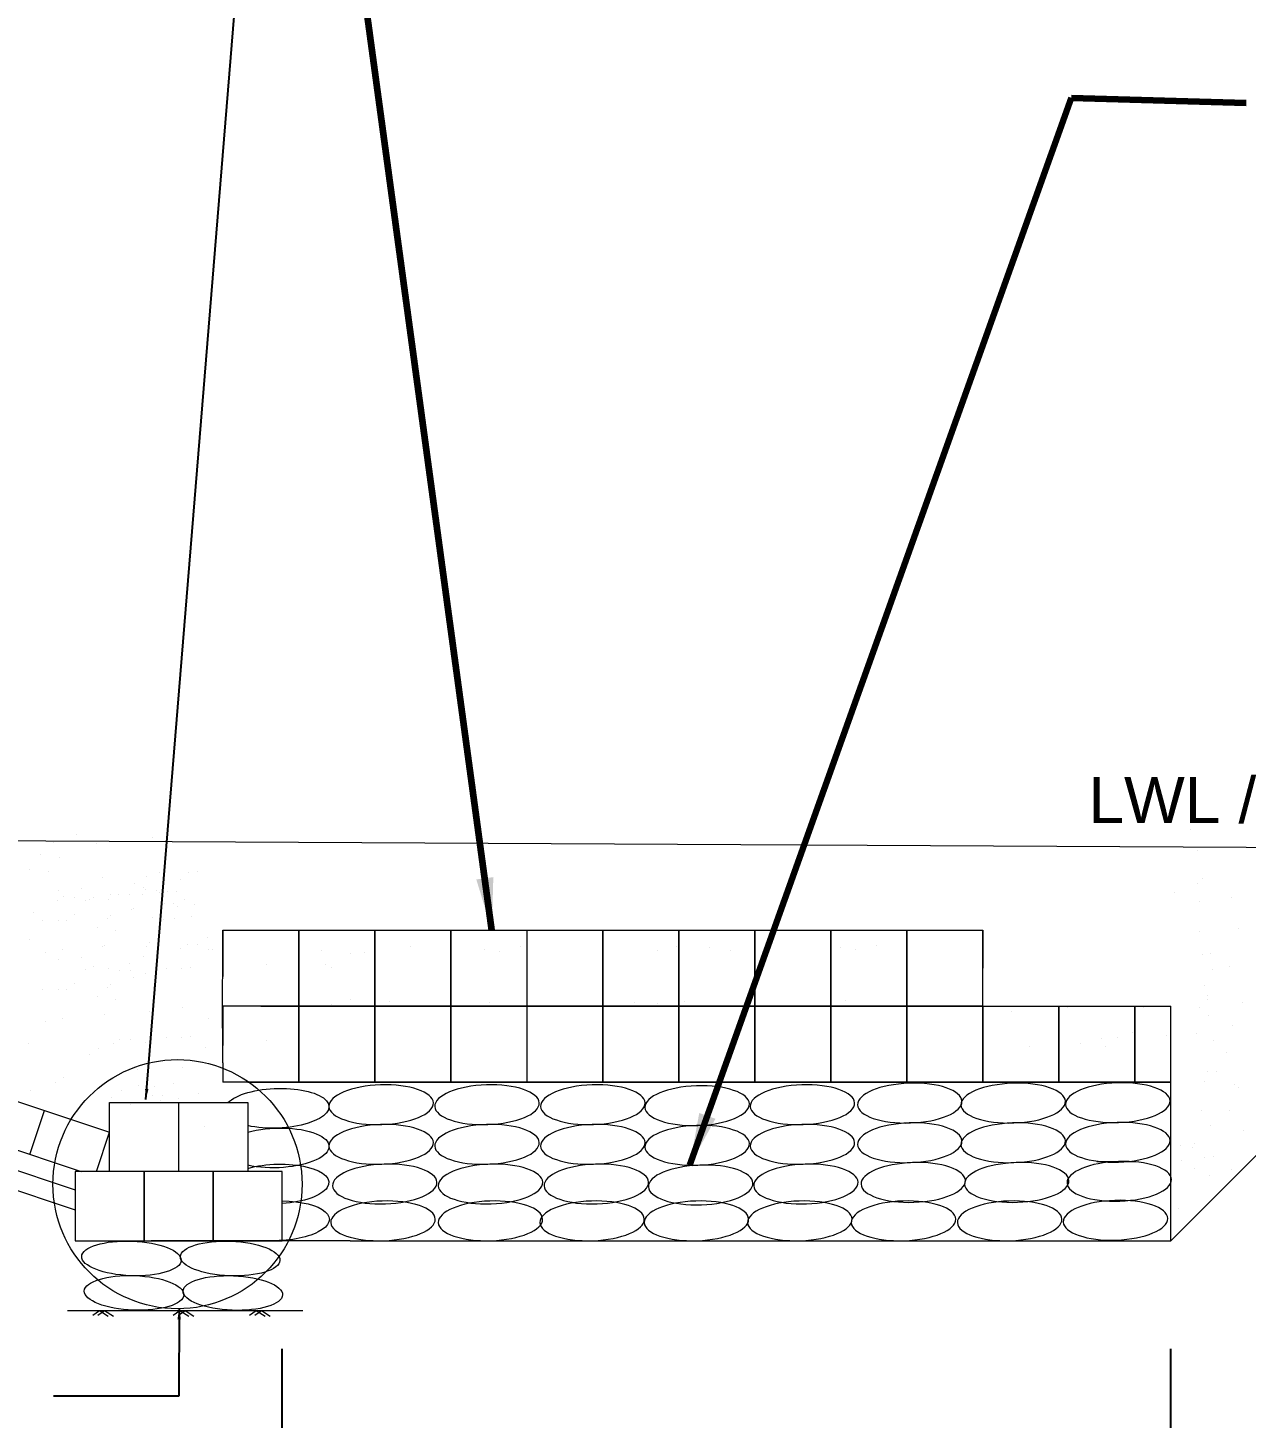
# Model space of a CAD drawing. Header units: inches. Extents: x 15 to 141071, y -30183 to 14738.
# Drawn here: x 70390.48 to 70411.44, y -9412.64 to -9388.72 of the extents above; entities that cross this region are included whole.
import ezdxf

# ---------------------------------------------------------------- set-up
doc = ezdxf.new("R2010")
doc.units = ezdxf.units.IN
doc.header["$MEASUREMENT"] = 0
doc.header["$PDMODE"] = 3
doc.layers.add('LINE', color=7, linetype='Continuous')
doc.styles.add('Arial-200', font='arial.ttf')
doc.styles.get("Standard").update_dxf_attribs({"font": 'arial.ttf'})
doc.dimstyles.get("Standard").update_dxf_attribs({"dimtxt": 0.18, "dimasz": 0.18, "dimexe": 0.18, "dimexo": 0.0625, "dimgap": 0.09, "dimtad": 0, "dimtih": 1, "dimtoh": 1, "dimdec": 4, "dimzin": 0, "dimdsep": 46, "dimtxsty": 'Standard', "dimcen": 0.09, "dimadec": 0, "dimazin": 0, "dimtfac": 1, "dimtdec": 4, "dimtofl": 0, "dimtmove": 0, "dimatfit": 3, "dimfxl": 1, "dimtolj": 1, "dimtzin": 0, "dimarcsym": 0})

# ---------------------------------------------------------------- blocks, each defined once
blk = doc.blocks.new('*D76')
at = {"layer": 'Defpoints', "color": 0, "ltscale": 0.5, "transparency": 16777216}
for p in [(70410.137, -9413.442), (70394.854, -9414.994), (70410.137, -9414.994)]:
    blk.add_point(p, dxfattribs=at)
at = {"layer": 'LINE', "color": 7, "ltscale": 0.5, "transparency": 16777216}
for p, q in [((70394.854, -9413.994), (70394.854, -9411.442)), ((70410.137, -9413.994), (70410.137, -9411.442)), ((70395.754, -9413.442), (70400.636, -9413.442)), ((70409.237, -9413.442), (70404.355, -9413.442))]:
    blk.add_line(p, q, dxfattribs=at)
for points in [[(70395.754, -9413.292), (70395.754, -9413.592), (70394.854, -9413.442)], [(70409.237, -9413.292), (70409.237, -9413.592), (70410.137, -9413.442)]]:
    blk.add_solid(points, dxfattribs=at)
at = {"layer": 'LINE', "color": 7, "lineweight": 20, "ltscale": 0.5, "transparency": 16777216, "insert": (70402.496, -9413.442), "char_height": 1.2, "attachment_point": 5}
blk.add_mtext('\\A1;77 m ', dxfattribs=at)

msp = doc.modelspace()

# ---------------------------------------------------------------- linework, layer by layer
at = {"linetype": 'ByBlock', "lineweight": 20, "ltscale": 0.5}
for p, q in [((70393.826555, -9405.925585), (70393.829045, -9404.240607)), ((70393.826555, -9405.925585), (70393.829045, -9404.240607)), ((70393.828607, -9406.521973), (70393.830046, -9405.548026)), ((70393.828607, -9406.521973), (70393.830046, -9405.548026)), ((70410.137279, -9406.855446), (70410.137279, -9405.548027)), ((70410.137279, -9406.855446), (70410.137279, -9405.548027)), ((70410.137279, -9409.583256), (70410.137279, -9406.33798)), ((70410.137279, -9409.583256), (70410.137279, -9406.33798)), ((70396.021543, -9409.583256), (70396.88532, -9409.583256)), ((70396.021543, -9409.583256), (70396.88532, -9409.583256)), ((70391.158912, -9410.781563), (70395.206717, -9410.781563))]:
    msp.add_line(p, q, dxfattribs=at)
at = {"color": 0, "linetype": 'Continuous', "lineweight": 20, "ltscale": 0.5}
for p, q in [((70393.829045, -9404.240607), (70405.595818, -9404.240607)), ((70393.829045, -9404.240607), (70406.903238, -9404.240607)), ((70393.828607, -9406.521973), (70393.828607, -9406.855445)), ((70394.259795, -9406.855445), (70393.828607, -9406.855445)), ((70410.137279, -9406.855449), (70394.259795, -9406.855445)), ((70410.137279, -9406.855449), (70394.259795, -9406.855445)), ((70390.511888, -9408.101057), (70390.76442, -9407.343938)), ((70390.511888, -9408.101057), (70390.76442, -9407.343938)), ((70391.657667, -9408.395256), (70391.883795, -9407.717298)), ((70391.657667, -9408.395256), (70391.883795, -9407.717298))]:
    msp.add_line(p, q, dxfattribs=at)
at = {"linetype": 'ByBlock', "lineweight": 20, "ltscale": 0.5}
for points in [[(70391.883795, -9408.395256), (70391.883795, -9407.207256), (70394.259795, -9407.207256), (70394.259795, -9408.395256), (70393.071795, -9408.395256), (70393.071795, -9407.207256)], [(70391.883795, -9408.395256), (70391.883795, -9407.207256), (70394.259795, -9407.207256), (70394.259795, -9408.395256), (70393.071795, -9408.395256), (70393.071795, -9407.207256)], [(70391.592379, -9410.866408), (70391.70846, -9410.781563), (70391.858937, -9410.883595)], [(70391.681736, -9410.866408), (70391.797817, -9410.781563), (70391.948294, -9410.883595)], [(70392.977377, -9410.866408), (70393.093457, -9410.781563), (70393.243935, -9410.883595)], [(70393.066734, -9410.866408), (70393.182815, -9410.781563), (70393.333292, -9410.883595)], [(70394.290321, -9410.866408), (70394.406401, -9410.781563), (70394.556879, -9410.883595)], [(70394.379678, -9410.866408), (70394.495759, -9410.781563), (70394.646236, -9410.883595)]]:
    msp.add_lwpolyline(points, dxfattribs=at)
for points in [[(70391.289795, -9409.583256), (70392.477795, -9409.583256), (70392.477795, -9408.395256), (70391.289795, -9408.395256)], [(70391.289795, -9409.583256), (70392.477795, -9409.583256), (70392.477795, -9408.395256), (70391.289795, -9408.395256)], [(70392.477795, -9409.583256), (70393.665795, -9409.583256), (70393.665795, -9408.395256), (70392.477795, -9408.395256)], [(70392.477795, -9409.583256), (70393.665795, -9409.583256), (70393.665795, -9408.395256), (70392.477795, -9408.395256)], [(70393.665795, -9409.583256), (70394.853795, -9409.583256), (70394.853795, -9408.395256), (70393.665795, -9408.395256)], [(70393.665795, -9409.583256), (70394.853795, -9409.583256), (70394.853795, -9408.395256), (70393.665795, -9408.395256)]]:
    msp.add_lwpolyline(points, close=True, dxfattribs=at)
at = {"layer": 'LINE', "color": 7, "lineweight": 20, "ltscale": 0.5}
for p, q in [((70368.061494, -9399.771528), (70391.883795, -9407.717298)), ((70368.061494, -9399.771528), (70391.883795, -9407.717298)), ((70367.741821, -9400.505625), (70391.39581, -9408.395256)), ((70367.741821, -9400.505625), (70391.39581, -9408.395256)), ((70367.688513, -9400.833922), (70391.289795, -9408.705973)), ((70367.688513, -9400.833922), (70391.289795, -9408.705973)), ((70367.635206, -9401.16222), (70391.289795, -9409.052051)), ((70367.635206, -9401.16222), (70391.289795, -9409.052051)), ((70391.318337, -9402.597999), (70391.318337, -9402.597999)), ((70391.318337, -9402.597999), (70391.318337, -9402.597999)), ((70410.475858, -9402.515635), (70410.475858, -9402.515635)), ((70410.475858, -9402.515635), (70410.475858, -9402.515635)), ((70390.925625, -9402.729168), (70390.925625, -9402.729168)), ((70390.925625, -9402.729168), (70390.925625, -9402.729168)), ((70391.661493, -9402.756824), (70391.661493, -9402.756824)), ((70391.661493, -9402.756824), (70391.661493, -9402.756824)), ((70392.61556, -9402.644463), (70392.61556, -9402.644463)), ((70392.61556, -9402.644463), (70392.61556, -9402.644463)), ((70390.699281, -9402.931049), (70390.699281, -9402.931049)), ((70390.699281, -9402.931049), (70390.699281, -9402.931049)), ((70391.021681, -9402.984609), (70391.021681, -9402.984609)), ((70391.021681, -9402.984609), (70391.021681, -9402.984609)), ((70410.137279, -9409.583256), (70416.870416, -9402.850119)), ((70410.137279, -9409.583256), (70416.870416, -9402.850119)), ((70410.601908, -9402.865608), (70410.601908, -9402.865608)), ((70410.601908, -9402.865608), (70410.601908, -9402.865608)), ((70390.503515, -9403.205815), (70390.503515, -9403.205815)), ((70390.503515, -9403.205815), (70390.503515, -9403.205815)), ((70390.831749, -9403.232134), (70390.831749, -9403.232134)), ((70390.831749, -9403.232134), (70390.831749, -9403.232134)), ((70392.742785, -9403.247564), (70392.742785, -9403.247564)), ((70392.742785, -9403.247564), (70392.742785, -9403.247564)), ((70393.242643, -9403.241895), (70393.242643, -9403.241895)), ((70393.242643, -9403.241895), (70393.242643, -9403.241895)), ((70393.391072, -9403.235415), (70393.391072, -9403.235415)), ((70393.391072, -9403.235415), (70393.391072, -9403.235415)), ((70391.40265, -9403.527905), (70391.40265, -9403.527905)), ((70391.40265, -9403.527905), (70391.40265, -9403.527905)), ((70391.75964, -9403.339619), (70391.75964, -9403.339619)), ((70391.75964, -9403.339619), (70391.75964, -9403.339619)), ((70392.317282, -9403.442061), (70392.317282, -9403.442061)), ((70392.317282, -9403.442061), (70392.317282, -9403.442061)), ((70392.460703, -9403.50679), (70392.460703, -9403.50679)), ((70392.460703, -9403.50679), (70392.460703, -9403.50679)), ((70392.497655, -9403.540043), (70392.497655, -9403.540043)), ((70392.497655, -9403.540043), (70392.497655, -9403.540043)), ((70392.516358, -9403.325789), (70392.516358, -9403.325789)), ((70392.516358, -9403.325789), (70392.516358, -9403.325789)), ((70393.107421, -9403.366636), (70393.107421, -9403.366636)), ((70393.107421, -9403.366636), (70393.107421, -9403.366636)), ((70410.602253, -9403.437998), (70410.602253, -9403.437998)), ((70410.602253, -9403.437998), (70410.602253, -9403.437998)), ((70410.680812, -9403.349739), (70410.680812, -9403.349739)), ((70410.680812, -9403.349739), (70410.680812, -9403.349739)), ((70390.982834, -9403.737901), (70390.982834, -9403.737901)), ((70390.982834, -9403.737901), (70390.982834, -9403.737901)), ((70391.010109, -9403.565065), (70391.010109, -9403.565065)), ((70391.010109, -9403.565065), (70391.010109, -9403.565065)), ((70391.092356, -9403.666465), (70391.092356, -9403.666465)), ((70391.092356, -9403.666465), (70391.092356, -9403.666465)), ((70391.272932, -9403.673588), (70391.272932, -9403.673588)), ((70391.272932, -9403.673588), (70391.272932, -9403.673588)), ((70391.462984, -9403.726229), (70391.462984, -9403.726229)), ((70391.462984, -9403.726229), (70391.462984, -9403.726229)), ((70391.535443, -9403.714269), (70391.535443, -9403.714269)), ((70391.535443, -9403.714269), (70391.535443, -9403.714269)), ((70391.599102, -9403.67609), (70391.599102, -9403.67609)), ((70391.599102, -9403.67609), (70391.599102, -9403.67609)), ((70391.861614, -9403.716772), (70391.861614, -9403.716772)), ((70391.861614, -9403.716772), (70391.861614, -9403.716772)), ((70391.893873, -9403.63147), (70391.893873, -9403.63147)), ((70391.893873, -9403.63147), (70391.893873, -9403.63147)), ((70392.042302, -9403.62499), (70392.042302, -9403.62499)), ((70392.042302, -9403.62499), (70392.042302, -9403.62499)), ((70392.220044, -9403.633973), (70392.220044, -9403.633973)), ((70392.220044, -9403.633973), (70392.220044, -9403.633973)), ((70392.446129, -9403.634174), (70392.446129, -9403.634174)), ((70392.446129, -9403.634174), (70392.446129, -9403.634174)), ((70392.691999, -9403.56142), (70392.691999, -9403.56142)), ((70392.691999, -9403.56142), (70392.691999, -9403.56142)), ((70392.742886, -9403.594402), (70392.742886, -9403.594402)), ((70392.742886, -9403.594402), (70392.742886, -9403.594402)), ((70392.826981, -9403.784189), (70392.826981, -9403.784189)), ((70392.826981, -9403.784189), (70392.826981, -9403.784189)), ((70392.88471, -9403.576498), (70392.88471, -9403.576498)), ((70392.88471, -9403.576498), (70392.88471, -9403.576498)), ((70392.97541, -9403.777709), (70392.97541, -9403.777709)), ((70392.97541, -9403.777709), (70392.97541, -9403.777709)), ((70393.033139, -9403.570018), (70393.033139, -9403.570018)), ((70393.033139, -9403.570018), (70393.033139, -9403.570018)), ((70393.164084, -9403.715478), (70393.164084, -9403.715478)), ((70393.164084, -9403.715478), (70393.164084, -9403.715478)), ((70393.347872, -9403.791111), (70393.347872, -9403.791111)), ((70393.347872, -9403.791111), (70393.347872, -9403.791111)), ((70410.209227, -9403.585409), (70410.209227, -9403.585409)), ((70410.209227, -9403.585409), (70410.209227, -9403.585409)), ((70410.627435, -9403.753634), (70410.627435, -9403.753634)), ((70410.627435, -9403.753634), (70410.627435, -9403.753634)), ((70411.177502, -9403.672275), (70411.177502, -9403.672275)), ((70411.177502, -9403.672275), (70411.177502, -9403.672275)), ((70390.567413, -9403.932685), (70390.567413, -9403.932685)), ((70390.567413, -9403.932685), (70390.567413, -9403.932685)), ((70391.273051, -9403.973753), (70391.273051, -9403.973753)), ((70391.273051, -9403.973753), (70391.273051, -9403.973753)), ((70391.893158, -9403.994894), (70391.893158, -9403.994894)), ((70391.893158, -9403.994894), (70391.893158, -9403.994894)), ((70392.256197, -9403.881698), (70392.256197, -9403.881698)), ((70392.256197, -9403.881698), (70392.256197, -9403.881698)), ((70392.285871, -9403.863726), (70392.285871, -9403.863726)), ((70392.285871, -9403.863726), (70392.285871, -9403.863726)), ((70392.629026, -9404.02255), (70392.629026, -9404.02255)), ((70392.629026, -9404.02255), (70392.629026, -9404.02255)), ((70393.052944, -9403.837991), (70393.052944, -9403.837991)), ((70393.052944, -9403.837991), (70393.052944, -9403.837991)), ((70393.290143, -9403.998802), (70393.290143, -9403.998802)), ((70393.290143, -9403.998802), (70393.290143, -9403.998802)), ((70390.735895, -9404.080462), (70390.735895, -9404.080462)), ((70390.735895, -9404.080462), (70390.735895, -9404.080462)), ((70390.998529, -9404.075523), (70390.998529, -9404.075523)), ((70390.998529, -9404.075523), (70390.998529, -9404.075523)), ((70391.146958, -9404.069043), (70391.146958, -9404.069043)), ((70391.146958, -9404.069043), (70391.146958, -9404.069043)), ((70391.666814, -9404.196776), (70391.666814, -9404.196776)), ((70391.666814, -9404.196776), (70391.666814, -9404.196776)), ((70391.847543, -9404.038455), (70391.847543, -9404.038455)), ((70391.847543, -9404.038455), (70391.847543, -9404.038455)), ((70391.989215, -9404.250336), (70391.989215, -9404.250336)), ((70391.989215, -9404.250336), (70391.989215, -9404.250336)), ((70392.748422, -9404.257772), (70392.748422, -9404.257772)), ((70392.748422, -9404.257772), (70392.748422, -9404.257772)), ((70392.806151, -9404.050082), (70392.806151, -9404.050082)), ((70392.806151, -9404.050082), (70392.806151, -9404.050082)), ((70392.995215, -9404.045682), (70392.995215, -9404.045682)), ((70392.995215, -9404.045682), (70392.995215, -9404.045682)), ((70393.829045, -9404.240607), (70393.829045, -9404.894317)), ((70393.829045, -9404.240607), (70393.829045, -9404.894317)), ((70395.136464, -9404.240607), (70395.136464, -9404.894317)), ((70395.136464, -9404.894317), (70395.136464, -9404.240607)), ((70395.136464, -9404.240607), (70395.136464, -9404.894317)), ((70395.136464, -9404.894317), (70395.136464, -9404.240607)), ((70396.443884, -9404.240607), (70396.443884, -9404.894317)), ((70396.443884, -9404.894317), (70396.443884, -9404.240607)), ((70396.443884, -9404.240607), (70396.443884, -9404.894317)), ((70396.443884, -9404.894317), (70396.443884, -9404.240607)), ((70397.751303, -9404.240607), (70397.751303, -9404.894317)), ((70397.751303, -9404.894317), (70397.751303, -9404.240607)), ((70397.751303, -9404.240607), (70397.751303, -9404.894317)), ((70397.751303, -9404.894317), (70397.751303, -9404.240607)), ((70399.058722, -9404.240607), (70399.058722, -9404.894317)), ((70399.058722, -9404.240607), (70399.058722, -9404.894317)), ((70400.366141, -9404.240607), (70400.366141, -9404.894317)), ((70400.366141, -9404.894317), (70400.366141, -9404.240607)), ((70400.366141, -9404.240607), (70400.366141, -9404.894317)), ((70400.366141, -9404.894317), (70400.366141, -9404.240607)), ((70401.673561, -9404.894317), (70401.673561, -9404.240607)), ((70401.673561, -9404.240607), (70401.673561, -9404.894317)), ((70401.673561, -9404.894317), (70401.673561, -9404.240607)), ((70401.673561, -9404.240607), (70401.673561, -9404.894317)), ((70402.98098, -9404.894317), (70402.98098, -9404.240607)), ((70402.98098, -9404.240607), (70402.98098, -9404.894317)), ((70402.98098, -9404.894317), (70402.98098, -9404.240607)), ((70402.98098, -9404.240607), (70402.98098, -9404.894317)), ((70404.288399, -9404.240607), (70404.288399, -9404.894317)), ((70404.288399, -9404.894317), (70404.288399, -9404.240607)), ((70404.288399, -9404.240607), (70404.288399, -9404.894317)), ((70404.288399, -9404.894317), (70404.288399, -9404.240607)), ((70405.595818, -9404.240607), (70405.595818, -9404.894317)), ((70405.595818, -9404.894317), (70405.595818, -9404.240607)), ((70405.595818, -9404.240607), (70405.595818, -9404.894317)), ((70405.595818, -9404.894317), (70405.595818, -9404.240607)), ((70406.903238, -9404.240607), (70406.903238, -9404.894317)), ((70406.903238, -9404.894317), (70406.903238, -9404.240607)), ((70406.903238, -9404.240607), (70406.903238, -9404.894317)), ((70406.903238, -9404.894317), (70406.903238, -9404.240607)), ((70410.635407, -9404.267572), (70410.635407, -9404.267572)), ((70410.635407, -9404.267572), (70410.635407, -9404.267572)), ((70411.304481, -9404.20555), (70411.304481, -9404.20555)), ((70411.304481, -9404.20555), (70411.304481, -9404.20555)), ((70390.50444, -9404.393815), (70390.50444, -9404.393815)), ((70390.50444, -9404.393815), (70390.50444, -9404.393815)), ((70391.799283, -9404.49786), (70391.799283, -9404.49786)), ((70391.799283, -9404.49786), (70391.799283, -9404.49786)), ((70392.517283, -9404.513789), (70392.517283, -9404.513789)), ((70392.517283, -9404.513789), (70392.517283, -9404.513789)), ((70392.574094, -9404.457), (70392.574094, -9404.457)), ((70392.574094, -9404.457), (70392.574094, -9404.457)), ((70393.217867, -9404.483201), (70393.217867, -9404.483201)), ((70393.217867, -9404.483201), (70393.217867, -9404.483201)), ((70393.398443, -9404.490323), (70393.398443, -9404.490323)), ((70393.398443, -9404.490323), (70393.398443, -9404.490323)), ((70393.567375, -9404.373484), (70393.567375, -9404.373484)), ((70393.567375, -9404.373484), (70393.567375, -9404.373484)), ((70393.82812, -9404.360026), (70393.82812, -9404.653722)), ((70393.82812, -9404.360026), (70393.82812, -9404.653722)), ((70393.82812, -9404.383469), (70393.82812, -9405.037178)), ((70393.82812, -9404.383469), (70393.82812, -9405.037178)), ((70401.639854, -9404.515282), (70401.639854, -9404.515282)), ((70401.639854, -9404.515282), (70401.639854, -9404.515282)), ((70405.07209, -9404.497818), (70405.07209, -9404.497818)), ((70405.07209, -9404.497818), (70405.07209, -9404.497818)), ((70390.777419, -9404.619674), (70390.777419, -9404.619674)), ((70390.777419, -9404.619674), (70390.777419, -9404.619674)), ((70391.011034, -9404.753065), (70391.011034, -9404.753065)), ((70391.011034, -9404.753065), (70391.011034, -9404.753065)), ((70391.067318, -9404.573798), (70391.067318, -9404.573798)), ((70391.067318, -9404.573798), (70391.067318, -9404.573798)), ((70391.403575, -9404.715905), (70391.403575, -9404.715905)), ((70391.403575, -9404.715905), (70391.403575, -9404.715905)), ((70391.760565, -9404.527619), (70391.760565, -9404.527619)), ((70391.760565, -9404.527619), (70391.760565, -9404.527619)), ((70392.461627, -9404.69479), (70392.461627, -9404.69479)), ((70392.461627, -9404.69479), (70392.461627, -9404.69479)), ((70392.692924, -9404.74942), (70392.692924, -9404.74942)), ((70392.692924, -9404.74942), (70392.692924, -9404.74942)), ((70393.108345, -9404.554636), (70393.108345, -9404.554636)), ((70393.108345, -9404.554636), (70393.108345, -9404.554636)), ((70393.588495, -9404.578174), (70393.588495, -9404.578174)), ((70393.588495, -9404.578174), (70393.588495, -9404.578174)), ((70393.660954, -9404.566214), (70393.660954, -9404.566214)), ((70393.660954, -9404.566214), (70393.660954, -9404.566214)), ((70395.523785, -9404.597387), (70395.523785, -9404.597387)), ((70395.523785, -9404.597387), (70395.523785, -9404.597387)), ((70396.022875, -9404.635131), (70396.022875, -9404.635131)), ((70396.022875, -9404.635131), (70396.022875, -9404.635131)), ((70396.259653, -9404.625042), (70396.259653, -9404.625042)), ((70396.259653, -9404.625042), (70396.259653, -9404.625042)), ((70396.444207, -9404.603595), (70396.444207, -9404.603595)), ((70396.444207, -9404.603595), (70396.444207, -9404.603595)), ((70397.061886, -9404.520875), (70397.061886, -9404.520875)), ((70397.061886, -9404.520875), (70397.061886, -9404.520875)), ((70398.336232, -9404.572606), (70398.336232, -9404.572606)), ((70398.336232, -9404.572606), (70398.336232, -9404.572606)), ((70398.598743, -9404.613287), (70398.598743, -9404.613287)), ((70398.598743, -9404.613287), (70398.598743, -9404.613287)), ((70398.957173, -9404.530488), (70398.957173, -9404.530488)), ((70398.957173, -9404.530488), (70398.957173, -9404.530488)), ((70401.303522, -9404.596311), (70401.303522, -9404.596311)), ((70401.303522, -9404.596311), (70401.303522, -9404.596311)), ((70402.208574, -9404.532968), (70402.208574, -9404.532968)), ((70402.208574, -9404.532968), (70402.208574, -9404.532968)), ((70402.563214, -9404.591884), (70402.563214, -9404.591884)), ((70402.563214, -9404.591884), (70402.563214, -9404.591884)), ((70403.21368, -9404.635131), (70403.21368, -9404.635131)), ((70403.21368, -9404.635131), (70403.21368, -9404.635131)), ((70404.451149, -9404.539935), (70404.451149, -9404.539935)), ((70404.451149, -9404.539935), (70404.451149, -9404.539935)), ((70404.71366, -9404.580616), (70404.71366, -9404.580616)), ((70404.71366, -9404.580616), (70404.71366, -9404.580616)), ((70405.589761, -9404.604837), (70405.589761, -9404.604837)), ((70405.589761, -9404.604837), (70405.589761, -9404.604837)), ((70410.680812, -9404.657159), (70410.680812, -9404.657159)), ((70410.680812, -9404.657159), (70410.680812, -9404.657159)), ((70410.829241, -9404.650678), (70410.829241, -9404.650678)), ((70410.829241, -9404.650678), (70410.829241, -9404.650678)), ((70391.463908, -9404.914229), (70391.463908, -9404.914229)), ((70391.463908, -9404.914229), (70391.463908, -9404.914229)), ((70391.600027, -9404.86409), (70391.600027, -9404.86409)), ((70391.600027, -9404.86409), (70391.600027, -9404.86409)), ((70391.862538, -9404.904772), (70391.862538, -9404.904772)), ((70391.862538, -9404.904772), (70391.862538, -9404.904772)), ((70392.05989, -9404.932192), (70392.05989, -9404.932192)), ((70392.05989, -9404.932192), (70392.05989, -9404.932192)), ((70392.220968, -9404.821973), (70392.220968, -9404.821973)), ((70392.220968, -9404.821973), (70392.220968, -9404.821973)), ((70392.240465, -9404.939314), (70392.240465, -9404.939314)), ((70392.240465, -9404.939314), (70392.240465, -9404.939314)), ((70392.502976, -9404.979996), (70392.502976, -9404.979996)), ((70392.502976, -9404.979996), (70392.502976, -9404.979996)), ((70392.861406, -9404.897197), (70392.861406, -9404.897197)), ((70392.861406, -9404.897197), (70392.861406, -9404.897197)), ((70393.12404, -9404.892259), (70393.12404, -9404.892259)), ((70393.12404, -9404.892259), (70393.12404, -9404.892259)), ((70393.272469, -9404.885778), (70393.272469, -9404.885778)), ((70393.272469, -9404.885778), (70393.272469, -9404.885778)), ((70394.588058, -9404.830874), (70394.588058, -9404.830874)), ((70394.588058, -9404.830874), (70394.588058, -9404.830874)), ((70395.136464, -9404.894317), (70395.136464, -9405.548026)), ((70395.136464, -9405.548026), (70395.136464, -9404.894317)), ((70395.136464, -9404.894317), (70395.136464, -9405.548026)), ((70395.136464, -9405.548026), (70395.136464, -9404.894317)), ((70395.591915, -9404.825058), (70395.591915, -9404.825058)), ((70395.591915, -9404.825058), (70395.591915, -9404.825058)), ((70395.703768, -9404.882392), (70395.703768, -9404.882392)), ((70395.703768, -9404.882392), (70395.703768, -9404.882392)), ((70396.443884, -9404.894317), (70396.443884, -9405.548026)), ((70396.443884, -9405.548026), (70396.443884, -9404.894317)), ((70396.443884, -9404.894317), (70396.443884, -9405.548026)), ((70396.443884, -9405.548026), (70396.443884, -9404.894317)), ((70397.751303, -9404.894317), (70397.751303, -9405.548026)), ((70397.751303, -9405.548026), (70397.751303, -9404.894317)), ((70397.751303, -9404.894317), (70397.751303, -9405.548026)), ((70397.751303, -9405.548026), (70397.751303, -9404.894317)), ((70399.058722, -9404.894317), (70399.058722, -9405.548026)), ((70399.058722, -9404.894317), (70399.058722, -9405.548026)), ((70400.366141, -9404.894317), (70400.366141, -9405.548026)), ((70400.366141, -9405.548026), (70400.366141, -9404.894317)), ((70400.366141, -9404.894317), (70400.366141, -9405.548026)), ((70400.366141, -9405.548026), (70400.366141, -9404.894317)), ((70401.673561, -9405.548026), (70401.673561, -9404.894317)), ((70401.673561, -9404.894317), (70401.673561, -9405.548026)), ((70401.673561, -9405.548026), (70401.673561, -9404.894317)), ((70401.673561, -9404.894317), (70401.673561, -9405.548026)), ((70402.98098, -9405.548026), (70402.98098, -9404.894317)), ((70402.98098, -9404.894317), (70402.98098, -9405.548026)), ((70402.98098, -9405.548026), (70402.98098, -9404.894317)), ((70402.98098, -9404.894317), (70402.98098, -9405.548026)), ((70404.288399, -9404.894317), (70404.288399, -9405.548027)), ((70404.288399, -9405.548026), (70404.288399, -9404.894317)), ((70404.288399, -9404.894317), (70404.288399, -9405.548027)), ((70404.288399, -9405.548026), (70404.288399, -9404.894317)), ((70405.595818, -9404.894317), (70405.595818, -9405.548027)), ((70405.595818, -9405.548027), (70405.595818, -9404.894317)), ((70405.595818, -9404.894317), (70405.595818, -9405.548027)), ((70405.595818, -9405.548027), (70405.595818, -9404.894317)), ((70406.903238, -9405.548027), (70406.903238, -9404.894317)), ((70410.849046, -9404.918651), (70410.849046, -9404.918651)), ((70410.849046, -9404.918651), (70410.849046, -9404.918651)), ((70411.143973, -9404.871771), (70411.143973, -9404.871771)), ((70411.143973, -9404.871771), (70411.143973, -9404.871771)), ((70391.273976, -9405.161753), (70391.273976, -9405.161753)), ((70391.273976, -9405.161753), (70391.273976, -9405.161753)), ((70391.848468, -9405.226455), (70391.848468, -9405.226455)), ((70391.848468, -9405.226455), (70391.848468, -9405.226455)), ((70391.894083, -9405.182894), (70391.894083, -9405.182894)), ((70391.894083, -9405.182894), (70391.894083, -9405.182894)), ((70392.286796, -9405.051726), (70392.286796, -9405.051726)), ((70392.286796, -9405.051726), (70392.286796, -9405.051726)), ((70392.629951, -9405.21055), (70392.629951, -9405.21055)), ((70392.629951, -9405.21055), (70392.629951, -9405.21055)), ((70410.722995, -9405.198945), (70410.722995, -9405.198945)), ((70410.722995, -9405.198945), (70410.722995, -9405.198945)), ((70390.73682, -9405.268462), (70390.73682, -9405.268462)), ((70390.73682, -9405.268462), (70390.73682, -9405.268462)), ((70390.999454, -9405.263523), (70390.999454, -9405.263523)), ((70390.999454, -9405.263523), (70390.999454, -9405.263523)), ((70391.147883, -9405.257043), (70391.147883, -9405.257043)), ((70391.147883, -9405.257043), (70391.147883, -9405.257043)), ((70391.667739, -9405.384776), (70391.667739, -9405.384776)), ((70391.667739, -9405.384776), (70391.667739, -9405.384776)), ((70391.99014, -9405.438336), (70391.99014, -9405.438336)), ((70391.99014, -9405.438336), (70391.99014, -9405.438336)), ((70396.022875, -9405.441915), (70396.022875, -9405.441915)), ((70396.022875, -9405.441915), (70396.022875, -9405.441915)), ((70396.700147, -9405.465149), (70396.700147, -9405.465149)), ((70396.700147, -9405.465149), (70396.700147, -9405.465149)), ((70401.778864, -9405.461141), (70401.778864, -9405.461141)), ((70401.778864, -9405.461141), (70401.778864, -9405.461141)), ((70404.537983, -9405.455415), (70404.537983, -9405.455415)), ((70404.537983, -9405.455415), (70404.537983, -9405.455415)), ((70410.767699, -9405.370902), (70410.767699, -9405.370902)), ((70410.767699, -9405.370902), (70410.767699, -9405.370902)), ((70410.775864, -9405.439897), (70410.775864, -9405.439897)), ((70410.775864, -9405.439897), (70410.775864, -9405.439897)), ((70391.800207, -9405.68586), (70391.800207, -9405.68586)), ((70391.800207, -9405.68586), (70391.800207, -9405.68586)), ((70392.575019, -9405.645), (70392.575019, -9405.645)), ((70392.575019, -9405.645), (70392.575019, -9405.645)), ((70393.136545, -9405.5698), (70393.136545, -9405.5698)), ((70393.136545, -9405.5698), (70393.136545, -9405.5698)), ((70393.829045, -9405.548026), (70393.829045, -9405.841722)), ((70394.482755, -9405.548026), (70393.829045, -9405.548026)), ((70393.829045, -9405.548026), (70393.829045, -9405.841722)), ((70394.482755, -9405.548026), (70393.829045, -9405.548026)), ((70393.829045, -9405.571469), (70393.829045, -9406.225178)), ((70393.829045, -9405.571469), (70393.829045, -9406.225178)), ((70395.136464, -9405.548026), (70394.482755, -9405.548026)), ((70394.482755, -9405.548026), (70395.136464, -9405.548026)), ((70395.136464, -9405.548026), (70394.482755, -9405.548026)), ((70394.482755, -9405.548026), (70395.136464, -9405.548026)), ((70395.136464, -9405.548026), (70395.136464, -9406.201736)), ((70395.790174, -9405.548026), (70395.136464, -9405.548026)), ((70395.136464, -9406.201736), (70395.136464, -9405.548026)), ((70395.136464, -9405.548026), (70395.790174, -9405.548026)), ((70395.136464, -9405.548026), (70395.136464, -9406.201736)), ((70395.790174, -9405.548026), (70395.136464, -9405.548026)), ((70395.136464, -9406.201736), (70395.136464, -9405.548026)), ((70395.136464, -9405.548026), (70395.790174, -9405.548026)), ((70395.703768, -9405.512659), (70395.703768, -9405.512659)), ((70395.703768, -9405.512659), (70395.703768, -9405.512659)), ((70396.443884, -9405.548026), (70395.790174, -9405.548026)), ((70395.790174, -9405.548026), (70396.443884, -9405.548026)), ((70396.443884, -9405.548026), (70395.790174, -9405.548026)), ((70395.790174, -9405.548026), (70396.443884, -9405.548026)), ((70396.443884, -9405.548026), (70396.443884, -9406.201736)), ((70397.097593, -9405.548026), (70396.443884, -9405.548026)), ((70396.443884, -9406.201736), (70396.443884, -9405.548026)), ((70396.443884, -9405.548026), (70397.097593, -9405.548026)), ((70396.443884, -9405.548026), (70396.443884, -9406.201736)), ((70397.097593, -9405.548026), (70396.443884, -9405.548026)), ((70396.443884, -9406.201736), (70396.443884, -9405.548026)), ((70396.443884, -9405.548026), (70397.097593, -9405.548026)), ((70396.627326, -9405.549687), (70396.627326, -9405.549687)), ((70396.627326, -9405.549687), (70396.627326, -9405.549687)), ((70396.866042, -9405.544562), (70396.866042, -9405.544562)), ((70396.866042, -9405.544562), (70396.866042, -9405.544562)), ((70397.751303, -9405.548026), (70397.097593, -9405.548026)), ((70397.097593, -9405.548026), (70397.751303, -9405.548026)), ((70397.751303, -9405.548026), (70397.097593, -9405.548026)), ((70397.097593, -9405.548026), (70397.751303, -9405.548026)), ((70397.751303, -9405.548026), (70397.751303, -9406.201736)), ((70398.405013, -9405.548026), (70397.751303, -9405.548026)), ((70397.751303, -9406.201736), (70397.751303, -9405.548026)), ((70397.751303, -9405.548026), (70398.405013, -9405.548026)), ((70397.751303, -9405.548026), (70397.751303, -9406.201736)), ((70398.405013, -9405.548026), (70397.751303, -9405.548026)), ((70397.751303, -9406.201736), (70397.751303, -9405.548026)), ((70397.751303, -9405.548026), (70398.405013, -9405.548026)), ((70399.058722, -9405.548026), (70398.405013, -9405.548026)), ((70398.405013, -9405.548026), (70399.058722, -9405.548026)), ((70399.058722, -9405.548026), (70398.405013, -9405.548026)), ((70398.405013, -9405.548026), (70399.058722, -9405.548026)), ((70398.423066, -9405.488086), (70398.423066, -9405.488086)), ((70398.423066, -9405.488086), (70398.423066, -9405.488086)), ((70399.058722, -9405.548026), (70399.058722, -9406.201736)), ((70399.712432, -9405.548026), (70399.058722, -9405.548026)), ((70399.058722, -9405.548026), (70399.712432, -9405.548026)), ((70399.058722, -9405.548026), (70399.058722, -9406.201736)), ((70399.712432, -9405.548026), (70399.058722, -9405.548026)), ((70399.058722, -9405.548026), (70399.712432, -9405.548026)), ((70400.366141, -9405.548026), (70399.712432, -9405.548026)), ((70399.712432, -9405.548026), (70400.366141, -9405.548026)), ((70400.366141, -9405.548026), (70399.712432, -9405.548026)), ((70399.712432, -9405.548026), (70400.366141, -9405.548026)), ((70400.366141, -9405.548026), (70400.366141, -9406.201736)), ((70401.019851, -9405.548026), (70400.366141, -9405.548026)), ((70400.366141, -9406.201736), (70400.366141, -9405.548026)), ((70400.366141, -9405.548026), (70401.019851, -9405.548026)), ((70400.366141, -9405.548026), (70400.366141, -9406.201736)), ((70401.019851, -9405.548026), (70400.366141, -9405.548026)), ((70400.366141, -9406.201736), (70400.366141, -9405.548026)), ((70400.366141, -9405.548026), (70401.019851, -9405.548026)), ((70400.436647, -9405.553578), (70400.436647, -9405.553578)), ((70400.436647, -9405.553578), (70400.436647, -9405.553578)), ((70400.914375, -9405.486131), (70400.914375, -9405.486131)), ((70400.914375, -9405.486131), (70400.914375, -9405.486131)), ((70401.673561, -9405.548026), (70401.019851, -9405.548026)), ((70401.019851, -9405.548026), (70401.673561, -9405.548026)), ((70401.673561, -9405.548026), (70401.019851, -9405.548026)), ((70401.019851, -9405.548026), (70401.673561, -9405.548026)), ((70401.313187, -9405.496286), (70401.313187, -9405.496286)), ((70401.313187, -9405.496286), (70401.313187, -9405.496286)), ((70401.673561, -9406.201736), (70401.673561, -9405.548026)), ((70401.673561, -9405.548026), (70401.673561, -9406.201736)), ((70402.32727, -9405.548026), (70401.673561, -9405.548026)), ((70401.673561, -9405.548026), (70402.32727, -9405.548026)), ((70401.673561, -9406.201736), (70401.673561, -9405.548026)), ((70401.673561, -9405.548026), (70401.673561, -9406.201736)), ((70402.32727, -9405.548026), (70401.673561, -9405.548026)), ((70401.673561, -9405.548026), (70402.32727, -9405.548026)), ((70402.98098, -9405.548026), (70402.32727, -9405.548026)), ((70402.32727, -9405.548026), (70402.98098, -9405.548026)), ((70402.98098, -9405.548026), (70402.32727, -9405.548026)), ((70402.32727, -9405.548026), (70402.98098, -9405.548026)), ((70402.894573, -9405.512659), (70402.894573, -9405.512659)), ((70402.894573, -9405.512659), (70402.894573, -9405.512659)), ((70402.98098, -9406.201736), (70402.98098, -9405.548026)), ((70402.98098, -9405.548026), (70402.98098, -9406.201736)), ((70403.634689, -9405.548026), (70402.98098, -9405.548026)), ((70402.98098, -9405.548026), (70403.634689, -9405.548026)), ((70402.98098, -9406.201736), (70402.98098, -9405.548026)), ((70402.98098, -9405.548026), (70402.98098, -9406.201736)), ((70403.634689, -9405.548026), (70402.98098, -9405.548026)), ((70402.98098, -9405.548026), (70403.634689, -9405.548026)), ((70404.288399, -9405.548026), (70403.634689, -9405.548026)), ((70403.634689, -9405.548026), (70404.288399, -9405.548026)), ((70404.288399, -9405.548026), (70403.634689, -9405.548026)), ((70403.634689, -9405.548026), (70404.288399, -9405.548026)), ((70404.288399, -9406.201736), (70404.288399, -9405.548026)), ((70404.288399, -9406.201736), (70404.288399, -9405.548026)), ((70404.288399, -9405.548027), (70404.288399, -9406.201736)), ((70404.942109, -9405.548027), (70404.288399, -9405.548027)), ((70404.288399, -9405.548027), (70404.942109, -9405.548027)), ((70404.288399, -9405.548027), (70404.288399, -9406.201736)), ((70404.942109, -9405.548027), (70404.288399, -9405.548027)), ((70404.288399, -9405.548027), (70404.942109, -9405.548027)), ((70404.386993, -9405.561621), (70404.386993, -9405.561621)), ((70404.386993, -9405.561621), (70404.386993, -9405.561621)), ((70405.595818, -9405.548027), (70404.942109, -9405.548027)), ((70404.942109, -9405.548027), (70405.595818, -9405.548027)), ((70405.595818, -9405.548027), (70404.942109, -9405.548027)), ((70404.942109, -9405.548027), (70405.595818, -9405.548027)), ((70405.595818, -9405.548027), (70405.595818, -9406.201736)), ((70406.249528, -9405.548027), (70405.595818, -9405.548027)), ((70405.595818, -9406.201736), (70405.595818, -9405.548027)), ((70405.595818, -9405.548027), (70406.249528, -9405.548027)), ((70405.595818, -9405.548027), (70405.595818, -9406.201736)), ((70406.249528, -9405.548027), (70405.595818, -9405.548027)), ((70405.595818, -9406.201736), (70405.595818, -9405.548027)), ((70405.595818, -9405.548027), (70410.137279, -9405.548027)), ((70406.175825, -9405.561007), (70406.175825, -9405.561007)), ((70406.175825, -9405.561007), (70406.175825, -9405.561007)), ((70406.903238, -9405.548027), (70406.249528, -9405.548027)), ((70406.249528, -9405.548027), (70406.903238, -9405.548027)), ((70406.903238, -9405.548027), (70406.249528, -9405.548027)), ((70406.249528, -9405.548027), (70406.903238, -9405.548027)), ((70406.903238, -9406.201736), (70406.903238, -9405.548027)), ((70406.903238, -9405.548027), (70406.903238, -9406.201736)), ((70406.903238, -9406.201736), (70406.903238, -9405.548027)), ((70406.903238, -9405.548027), (70406.903238, -9406.201736)), ((70407.393092, -9405.638919), (70407.393092, -9405.638919)), ((70407.393092, -9405.638919), (70407.393092, -9405.638919)), ((70408.210657, -9405.548026), (70408.210657, -9406.201736)), ((70408.210657, -9405.548026), (70408.210657, -9406.201736)), ((70408.210657, -9406.201736), (70408.210657, -9405.548027)), ((70408.210657, -9406.201736), (70408.210657, -9405.548027)), ((70408.365908, -9405.568175), (70408.365908, -9405.568175)), ((70408.365908, -9405.568175), (70408.365908, -9405.568175)), ((70409.518076, -9405.548026), (70409.518076, -9406.201736)), ((70409.518076, -9405.548026), (70409.518076, -9406.201736)), ((70409.518076, -9406.201736), (70409.518076, -9405.548027)), ((70409.518076, -9406.201736), (70409.518076, -9405.548027)), ((70409.673327, -9405.568175), (70409.673327, -9405.568175)), ((70409.673327, -9405.568175), (70409.673327, -9405.568175)), ((70410.635407, -9405.574991), (70410.635407, -9405.574991)), ((70410.635407, -9405.574991), (70410.635407, -9405.574991)), ((70410.795668, -9405.70787), (70410.795668, -9405.70787)), ((70410.795668, -9405.70787), (70410.795668, -9405.70787)), ((70411.364437, -9405.486863), (70411.364437, -9405.486863)), ((70411.364437, -9405.486863), (70411.364437, -9405.486863)), ((70390.778344, -9405.807674), (70390.778344, -9405.807674)), ((70390.778344, -9405.807674), (70390.778344, -9405.807674)), ((70391.068243, -9405.761798), (70391.068243, -9405.761798)), ((70391.068243, -9405.761798), (70391.068243, -9405.761798)), ((70393.589419, -9405.766174), (70393.589419, -9405.766174)), ((70393.589419, -9405.766174), (70393.589419, -9405.766174)), ((70411.201182, -9405.880504), (70411.201182, -9405.880504)), ((70411.201182, -9405.880504), (70411.201182, -9405.880504)), ((70392.060815, -9406.120192), (70392.060815, -9406.120192)), ((70392.060815, -9406.120192), (70392.060815, -9406.120192)), ((70392.24139, -9406.127314), (70392.24139, -9406.127314)), ((70392.24139, -9406.127314), (70392.24139, -9406.127314)), ((70392.503901, -9406.167996), (70392.503901, -9406.167996)), ((70392.503901, -9406.167996), (70392.503901, -9406.167996)), ((70392.862331, -9406.085197), (70392.862331, -9406.085197)), ((70392.862331, -9406.085197), (70392.862331, -9406.085197)), ((70393.124965, -9406.080259), (70393.124965, -9406.080259)), ((70393.124965, -9406.080259), (70393.124965, -9406.080259)), ((70393.273394, -9406.073778), (70393.273394, -9406.073778)), ((70393.273394, -9406.073778), (70393.273394, -9406.073778)), ((70394.588058, -9406.138293), (70394.588058, -9406.138293)), ((70394.588058, -9406.138293), (70394.588058, -9406.138293)), ((70408.592325, -9406.183704), (70408.592325, -9406.183704)), ((70408.592325, -9406.183704), (70408.592325, -9406.183704)), ((70408.950755, -9406.100905), (70408.950755, -9406.100905)), ((70408.950755, -9406.100905), (70408.950755, -9406.100905)), ((70409.213389, -9406.095967), (70409.213389, -9406.095967)), ((70409.213389, -9406.095967), (70409.213389, -9406.095967)), ((70409.487912, -9405.994197), (70409.487912, -9405.994197)), ((70409.487912, -9405.994197), (70409.487912, -9405.994197)), ((70410.062403, -9406.058898), (70410.062403, -9406.058898)), ((70410.062403, -9406.058898), (70410.062403, -9406.058898)), ((70410.58203, -9406.02577), (70410.58203, -9406.02577)), ((70410.58203, -9406.02577), (70410.58203, -9406.02577)), ((70410.868805, -9406.132784), (70410.868805, -9406.132784)), ((70410.868805, -9406.132784), (70410.868805, -9406.132784)), ((70390.481688, -9406.194284), (70390.481688, -9406.194284)), ((70390.481688, -9406.194284), (70390.481688, -9406.194284)), ((70391.535871, -9406.386412), (70391.535871, -9406.386412)), ((70391.535871, -9406.386412), (70391.535871, -9406.386412)), ((70391.686861, -9406.280206), (70391.686861, -9406.280206)), ((70391.686861, -9406.280206), (70391.686861, -9406.280206)), ((70391.951293, -9406.191627), (70391.951293, -9406.191627)), ((70391.951293, -9406.191627), (70391.951293, -9406.191627)), ((70393.529086, -9406.253132), (70393.529086, -9406.253132)), ((70393.529086, -9406.253132), (70393.529086, -9406.253132)), ((70393.825411, -9406.280561), (70393.825411, -9406.280561)), ((70393.825411, -9406.280561), (70393.825411, -9406.280561)), ((70395.136464, -9406.201736), (70395.136464, -9406.855445)), ((70395.136464, -9406.855445), (70395.136464, -9406.201736)), ((70395.136464, -9406.201736), (70395.136464, -9406.855445)), ((70395.136464, -9406.855445), (70395.136464, -9406.201736)), ((70396.443884, -9406.201736), (70396.443884, -9406.855445)), ((70396.443884, -9406.855445), (70396.443884, -9406.201736)), ((70396.443884, -9406.201736), (70396.443884, -9406.855445)), ((70396.443884, -9406.855445), (70396.443884, -9406.201736)), ((70397.751303, -9406.201736), (70397.751303, -9406.855446)), ((70397.751303, -9406.855446), (70397.751303, -9406.201736)), ((70397.751303, -9406.201736), (70397.751303, -9406.855446)), ((70397.751303, -9406.855446), (70397.751303, -9406.201736)), ((70399.058722, -9406.201736), (70399.058722, -9406.855446)), ((70399.058722, -9406.201736), (70399.058722, -9406.855446)), ((70400.366141, -9406.201736), (70400.366141, -9406.855446)), ((70400.366141, -9406.855446), (70400.366141, -9406.201736)), ((70400.366141, -9406.201736), (70400.366141, -9406.855446)), ((70400.366141, -9406.855446), (70400.366141, -9406.201736)), ((70401.673561, -9406.855446), (70401.673561, -9406.201736)), ((70401.673561, -9406.201736), (70401.673561, -9406.855446)), ((70401.673561, -9406.855446), (70401.673561, -9406.201736)), ((70401.673561, -9406.201736), (70401.673561, -9406.855446)), ((70402.98098, -9406.855446), (70402.98098, -9406.201736)), ((70402.98098, -9406.201736), (70402.98098, -9406.855446)), ((70402.98098, -9406.855446), (70402.98098, -9406.201736)), ((70402.98098, -9406.201736), (70402.98098, -9406.855446)), ((70404.288399, -9406.201736), (70404.288399, -9406.855446)), ((70404.288399, -9406.855446), (70404.288399, -9406.201736)), ((70404.288399, -9406.201736), (70404.288399, -9406.855446)), ((70404.288399, -9406.855446), (70404.288399, -9406.201736)), ((70405.595818, -9406.201736), (70405.595818, -9406.855446)), ((70405.595818, -9406.855446), (70405.595818, -9406.201736)), ((70405.595818, -9406.201736), (70405.595818, -9406.855446)), ((70405.595818, -9406.855446), (70405.595818, -9406.201736)), ((70406.903238, -9406.855446), (70406.903238, -9406.201736)), ((70406.903238, -9406.201736), (70406.903238, -9406.855446)), ((70406.903238, -9406.855446), (70406.903238, -9406.201736)), ((70406.903238, -9406.201736), (70406.903238, -9406.855446)), ((70407.712199, -9406.245327), (70407.712199, -9406.245327)), ((70407.712199, -9406.245327), (70407.712199, -9406.245327)), ((70408.210657, -9406.855446), (70408.210657, -9406.201736)), ((70408.210657, -9406.201736), (70408.210657, -9406.855446)), ((70408.210657, -9406.855446), (70408.210657, -9406.201736)), ((70408.210657, -9406.201736), (70408.210657, -9406.855446)), ((70409.019618, -9406.245327), (70409.019618, -9406.245327)), ((70409.019618, -9406.245327), (70409.019618, -9406.245327)), ((70409.518076, -9406.855446), (70409.518076, -9406.201736)), ((70409.518076, -9406.201736), (70409.518076, -9406.855446)), ((70409.518076, -9406.855446), (70409.518076, -9406.201736)), ((70409.518076, -9406.201736), (70409.518076, -9406.855446)), ((70411.090596, -9406.338142), (70411.090596, -9406.338142)), ((70411.090596, -9406.338142), (70411.090596, -9406.338142)), ((70392.356961, -9406.64661), (70392.356961, -9406.64661)), ((70392.356961, -9406.64661), (70392.356961, -9406.64661)), ((70393.131772, -9406.60575), (70393.131772, -9406.60575)), ((70393.131772, -9406.60575), (70393.131772, -9406.60575)), ((70390.954049, -9406.858508), (70390.954049, -9406.858508)), ((70390.954049, -9406.858508), (70390.954049, -9406.858508)), ((70391.096443, -9406.776962), (70391.096443, -9406.776962)), ((70391.096443, -9406.776962), (70391.096443, -9406.776962)), ((70392.985734, -9406.883294), (70392.985734, -9406.883294)), ((70392.985734, -9406.883294), (70392.985734, -9406.883294)), ((70394.259795, -9406.855445), (70397.751303, -9406.855445)), ((70394.259795, -9406.855445), (70397.751303, -9406.855445)), ((70394.482755, -9406.855445), (70395.136464, -9406.855445)), ((70394.482755, -9406.855445), (70395.136464, -9406.855445)), ((70395.136464, -9406.855445), (70395.790174, -9406.855445)), ((70395.136464, -9406.855445), (70395.790174, -9406.855445)), ((70395.790174, -9406.855445), (70396.443884, -9406.855445)), ((70395.790174, -9406.855445), (70396.443884, -9406.855445)), ((70396.443884, -9406.855445), (70397.097593, -9406.855445)), ((70396.443884, -9406.855445), (70397.097593, -9406.855445)), ((70397.097593, -9406.855446), (70397.751303, -9406.855446)), ((70397.097593, -9406.855446), (70397.751303, -9406.855446)), ((70397.751303, -9406.855446), (70398.405013, -9406.855446)), ((70397.751303, -9406.855446), (70398.405013, -9406.855446)), ((70398.405013, -9406.855446), (70399.058722, -9406.855446)), ((70398.405013, -9406.855446), (70399.058722, -9406.855446)), ((70399.058722, -9406.855446), (70399.712432, -9406.855446)), ((70399.058722, -9406.855446), (70399.712432, -9406.855446)), ((70399.712432, -9406.855446), (70400.366141, -9406.855446)), ((70399.712432, -9406.855446), (70400.366141, -9406.855446)), ((70400.366141, -9406.855446), (70401.019851, -9406.855446)), ((70400.366141, -9406.855446), (70401.019851, -9406.855446)), ((70401.019851, -9406.855446), (70401.673561, -9406.855446)), ((70401.019851, -9406.855446), (70401.673561, -9406.855446)), ((70401.673561, -9406.855446), (70402.32727, -9406.855446)), ((70401.673561, -9406.855446), (70402.32727, -9406.855446)), ((70402.32727, -9406.855446), (70402.98098, -9406.855446)), ((70402.32727, -9406.855446), (70402.98098, -9406.855446)), ((70402.98098, -9406.855446), (70403.634689, -9406.855446)), ((70402.98098, -9406.855446), (70403.634689, -9406.855446)), ((70403.634689, -9406.855446), (70404.288399, -9406.855446)), ((70403.634689, -9406.855446), (70404.288399, -9406.855446)), ((70404.288399, -9406.855446), (70404.942109, -9406.855446)), ((70404.288399, -9406.855446), (70404.942109, -9406.855446)), ((70404.942109, -9406.855446), (70405.595818, -9406.855446)), ((70404.942109, -9406.855446), (70405.595818, -9406.855446)), ((70405.595818, -9406.855446), (70406.249528, -9406.855446)), ((70405.595818, -9406.855446), (70406.249528, -9406.855446)), ((70406.249528, -9406.855446), (70406.903238, -9406.855446)), ((70406.249528, -9406.855446), (70406.903238, -9406.855446)), ((70406.903238, -9406.855446), (70407.556947, -9406.855446)), ((70406.903238, -9406.855446), (70407.556947, -9406.855446)), ((70407.556947, -9406.855446), (70408.210657, -9406.855446)), ((70407.556947, -9406.855446), (70408.210657, -9406.855446)), ((70408.210657, -9406.855446), (70409.536598, -9406.855446)), ((70408.210657, -9406.855446), (70409.536598, -9406.855446)), ((70409.518076, -9406.855446), (70410.137279, -9406.855449)), ((70409.518076, -9406.855446), (70410.137279, -9406.855449)), ((70410.714322, -9406.837273), (70410.714322, -9406.837273)), ((70410.714322, -9406.837273), (70410.714322, -9406.837273)), ((70410.767699, -9406.678322), (70410.767699, -9406.678322)), ((70410.767699, -9406.678322), (70410.767699, -9406.678322)), ((70410.930971, -9406.671193), (70410.930971, -9406.671193)), ((70410.930971, -9406.671193), (70410.930971, -9406.671193)), ((70411.229382, -9406.895668), (70411.229382, -9406.895668)), ((70411.229382, -9406.895668), (70411.229382, -9406.895668)), ((70390.52231, -9406.99429), (70390.52231, -9406.99429)), ((70390.52231, -9406.99429), (70390.52231, -9406.99429)), ((70391.920901, -9407.123551), (70391.920901, -9407.123551)), ((70391.920901, -9407.123551), (70391.920901, -9407.123551)), ((70392.086989, -9407.006725), (70392.086989, -9407.006725)), ((70392.086989, -9407.006725), (70392.086989, -9407.006725)), ((70392.377864, -9406.909289), (70392.377864, -9406.909289)), ((70392.377864, -9406.909289), (70392.377864, -9406.909289)), ((70392.617568, -9407.080941), (70392.617568, -9407.080941)), ((70392.617568, -9407.080941), (70392.617568, -9407.080941)), ((70392.657075, -9406.936983), (70392.657075, -9406.936983)), ((70392.657075, -9406.936983), (70392.657075, -9406.936983)), ((70392.798143, -9407.088064), (70392.798143, -9407.088064)), ((70392.798143, -9407.088064), (70392.798143, -9407.088064)), ((70393.060654, -9407.128745), (70393.060654, -9407.128745)), ((70393.060654, -9407.128745), (70393.060654, -9407.128745)), ((70393.419084, -9407.045946), (70393.419084, -9407.045946)), ((70393.419084, -9407.045946), (70393.419084, -9407.045946)), ((70411.31106, -9406.953233), (70411.31106, -9406.953233)), ((70411.31106, -9406.953233), (70411.31106, -9406.953233)), ((70392.243614, -9407.240955), (70392.243614, -9407.240955)), ((70392.243614, -9407.240955), (70392.243614, -9407.240955)), ((70392.508046, -9407.152377), (70392.508046, -9407.152377)), ((70392.508046, -9407.152377), (70392.508046, -9407.152377)), ((70392.761874, -9407.177554), (70392.761874, -9407.177554)), ((70392.761874, -9407.177554), (70392.761874, -9407.177554)), ((70410.669618, -9407.342468), (70410.669618, -9407.342468)), ((70410.669618, -9407.342468), (70410.669618, -9407.342468)), ((70411.147805, -9407.346875), (70411.147805, -9407.346875)), ((70411.147805, -9407.346875), (70411.147805, -9407.346875)), ((70393.509367, -9407.612529), (70393.509367, -9407.612529)), ((70393.509367, -9407.612529), (70393.509367, -9407.612529)), ((70410.815428, -9407.599154), (70410.815428, -9407.599154)), ((70410.815428, -9407.599154), (70410.815428, -9407.599154)), ((70411.383546, -9407.683519), (70411.383546, -9407.683519)), ((70411.383546, -9407.683519), (70411.383546, -9407.683519)), ((70410.303969, -9407.951596), (70410.303969, -9407.951596)), ((70410.303969, -9407.951596), (70410.303969, -9407.951596)), ((70410.518772, -9407.985764), (70410.518772, -9407.985764)), ((70410.518772, -9407.985764), (70410.518772, -9407.985764)), ((70410.548876, -9407.904532), (70410.548876, -9407.904532)), ((70410.548876, -9407.904532), (70410.548876, -9407.904532)), ((70408.864366, -9408.220979), (70409.518076, -9408.220979)), ((70408.864366, -9408.220979), (70409.518076, -9408.220979)), ((70410.329549, -9408.20629), (70410.329549, -9408.20629)), ((70410.329549, -9408.20629), (70410.329549, -9408.20629)), ((70410.714322, -9408.144692), (70410.714322, -9408.144692)), ((70410.714322, -9408.144692), (70410.714322, -9408.144692)), ((70410.877594, -9408.137564), (70410.877594, -9408.137564)), ((70410.877594, -9408.137564), (70410.877594, -9408.137564)), ((70410.53775, -9408.344103), (70410.53775, -9408.344103)), ((70410.53775, -9408.344103), (70410.53775, -9408.344103)), ((70410.804328, -9408.46257), (70410.804328, -9408.46257)), ((70410.804328, -9408.46257), (70410.804328, -9408.46257)), ((70411.176005, -9408.362039), (70411.176005, -9408.362039)), ((70411.176005, -9408.362039), (70411.176005, -9408.362039)), ((70410.271755, -9409.029646), (70410.271755, -9409.029646)), ((70410.271755, -9409.029646), (70410.271755, -9409.029646)), ((70396.021543, -9409.583256), (70392.598892, -9409.583256)), ((70396.021543, -9409.583256), (70392.598892, -9409.583256)), ((70396.88532, -9409.583256), (70410.137279, -9409.583256)), ((70396.88532, -9409.583256), (70410.137279, -9409.583256))]:
    msp.add_line(p, q, dxfattribs=at)
msp.add_lwpolyline([(70416.870416, -9402.850119), (70376.653224, -9402.637243)], dxfattribs=at)
msp.add_lwpolyline([(70416.870416, -9402.850119), (70376.653224, -9402.637243)], dxfattribs=at)
msp.add_circle((70393.050837, -9408.611373), 2.142748, dxfattribs=at)
msp.add_circle((70393.050837, -9408.611373), 2.142748, dxfattribs=at)
at = {"layer": 'LINE', "color": 7, "lineweight": 20, "ltscale": 0.5, "extrusion": (0, 0, -1)}
for centre in [(70396.555339, -9407.243842), (70396.555339, -9407.243842), (70398.375486, -9407.243842), (70398.375486, -9407.243842), (70400.195649, -9407.243842), (70400.195649, -9407.243842), (70401.990631, -9407.259301), (70401.990631, -9407.259301), (70403.801088, -9407.243842), (70403.801088, -9407.243842), (70405.647759, -9407.215956), (70405.647759, -9407.215956), (70407.427272, -9407.215956), (70407.427272, -9407.215956), (70409.22731, -9407.208843), (70409.22731, -9407.208843), (70396.555339, -9407.926226), (70396.555339, -9407.926226), (70398.375486, -9407.926226), (70398.375486, -9407.926226), (70400.195649, -9407.926226), (70400.195649, -9407.926226), (70401.990631, -9407.941685), (70401.990631, -9407.941685), (70403.801088, -9407.926226), (70403.801088, -9407.926226), (70405.647759, -9407.89834), (70405.647759, -9407.89834), (70407.427272, -9407.89834), (70407.427272, -9407.89834), (70409.22731, -9407.891227), (70409.22731, -9407.891227), (70396.615677, -9408.60842), (70396.615677, -9408.60842), (70398.435824, -9408.60842), (70398.435824, -9408.60842), (70400.255987, -9408.60842), (70400.255987, -9408.60842), (70402.05097, -9408.62388), (70402.05097, -9408.62388), (70403.861426, -9408.60842), (70403.861426, -9408.60842), (70405.708097, -9408.580534), (70405.708097, -9408.580534), (70407.48761, -9408.580534), (70407.48761, -9408.580534), (70409.251645, -9408.56043), (70409.251645, -9408.56043), (70396.586203, -9409.242063), (70396.586203, -9409.242063), (70398.433932, -9409.242063), (70398.433932, -9409.242063), (70400.182493, -9409.242063), (70400.182493, -9409.242063), (70401.977475, -9409.242063), (70401.977475, -9409.242063), (70403.756989, -9409.242063), (70403.756989, -9409.242063), (70405.540551, -9409.242063), (70405.540551, -9409.242063), (70407.366482, -9409.242063), (70407.366482, -9409.242063), (70409.187251, -9409.230893), (70409.187251, -9409.230893)]:
    msp.add_ellipse(centre, major_axis=(-0.898346, -0.030541), ratio=0.379800122, dxfattribs=at)
for centre, start_param, end_param in [((70394.758646, -9407.304923), 0.37839933, 5.31396663), ((70394.758646, -9407.304923), 0.37839933, 5.31396663), ((70394.758646, -9407.987307), 0.99504108, 5.31396663), ((70394.758646, -9407.987307), 0.99504108, 5.31396663), ((70394.756879, -9408.60842), 0.997403949, 4.617215797), ((70394.756879, -9408.60842), 0.997403949, 4.617215797), ((70394.76604, -9409.242063), 1.681541046, 4.890937013), ((70394.76604, -9409.242063), 1.681541046, 4.890937013)]:
    msp.add_ellipse(centre, major_axis=(-0.898346, -0.030541), ratio=0.379800122, start_param=start_param, end_param=end_param, dxfattribs=at)
at = {"layer": 'LINE', "color": 7, "lineweight": 20, "ltscale": 0.5}
for centre in [(70392.258111, -9409.887715), (70393.9574, -9409.889219), (70392.303701, -9410.481236), (70394.002991, -9410.48274)]:
    msp.add_ellipse(centre, major_axis=(-0.855829, 0.032565), ratio=0.347100484, dxfattribs=at)

# ---------------------------------------------------------------- texts
at = {"layer": 'LINE', "color": 7, "lineweight": 20, "ltscale": 0.5, "style": 'Arial-200'}
msp.add_text('LWL / EGL.', height=0.7923753, dxfattribs=at).set_placement((70408.71834, -9402.39991))
msp.add_text('LWL / EGL.', height=0.7923753, dxfattribs=at).set_placement((70408.71834, -9402.39991))

# ---------------------------------------------------------------- dimensions: what is measured, and where the dimension line sits
at = {"layer": 'LINE', "color": 7, "lineweight": 20, "ltscale": 0.5}
dim = msp.add_linear_dim(base=(70410.137279, -9413.442051), p1=(70394.853795, -9414.994295), p2=(70410.137279, -9414.994295), text='77 m ', dimstyle='Standard', override={"dimtxt": 1.2, "dimasz": 0.9, "dimexe": 2, "dimexo": 1, "dimclrd": 7, "dimclre": 7, "dimclrt": 7, "dimfxl": 100, "dimfxlon": 1, "dimlwd": 65535, "dimlwe": 65535}, dxfattribs=at)
dim.commit()
dim.dimension.update_dxf_attribs({"geometry": '*D76', "text_midpoint": (70402.495537, -9413.442051), "dimtype": 160})

# ---------------------------------------------------------------- leaders
at = {"linetype": 'ByBlock', "lineweight": 20, "ltscale": 0.5}
for points in [[(70392.508046, -9407.152377), (70394.887111, -9377.954995)], [(70392.508046, -9407.152377), (70394.887111, -9377.954995)], [(70393.080018, -9410.753923), (70393.076621, -9412.257453), (70390.919922, -9412.257453)], [(70393.080018, -9410.753923), (70393.076621, -9412.257453), (70390.919922, -9412.257453)]]:
    msp.add_leader(points, dimstyle='Standard', override={"dimgap": 0.09, "dimtad": 0, "dimfxl": 700, "dimfxlon": 1}, dxfattribs=at)
at = {"layer": 'LINE', "color": 7, "lineweight": 20, "ltscale": 0.5}
for points in [[(70398.458713, -9404.240607), (70394.887111, -9377.954995), (70396.683677, -9377.954995)], [(70398.458713, -9404.240607), (70394.887111, -9377.954995), (70396.683677, -9377.954995)], [(70401.862678, -9408.283484), (70408.429928, -9389.92237), (70411.43415, -9390.008127)], [(70401.862678, -9408.283484), (70408.429928, -9389.92237), (70411.43415, -9390.008127)]]:
    msp.add_leader(points, dimstyle='Standard', override={"dimtxt": 1.2, "dimasz": 0.9, "dimclrd": 7, "dimclre": 7, "dimclrt": 7, "dimlwd": 65535, "dimlwe": 65535}, dxfattribs=at)

doc.saveas('drawing.dxf')
